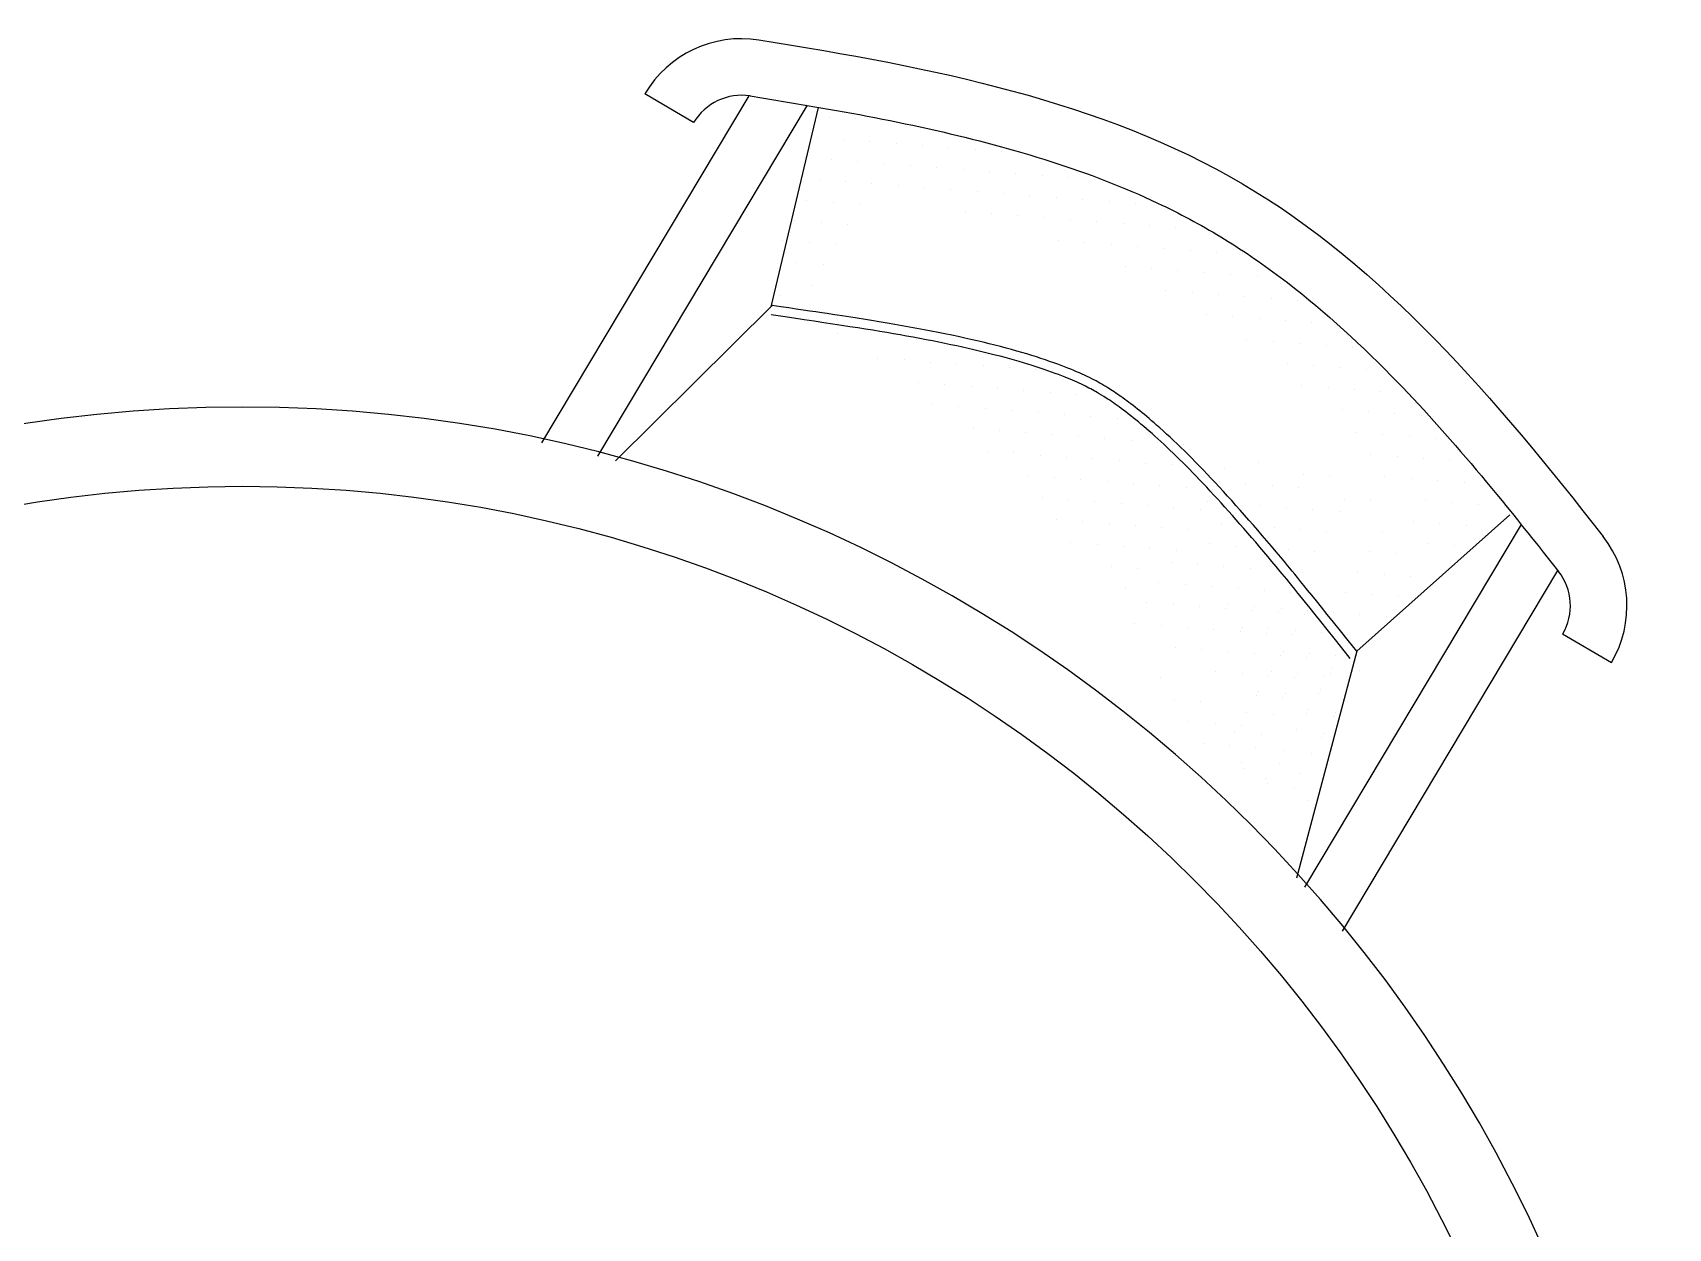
# Model space of a CAD drawing. Extents: x 3694 to 117786, y 20013 to 108631.
# Drawn here: x 28285 to 29332, y 91989 to 92753 of the extents above; entities that cross this region are included whole.
import ezdxf

# ---------------------------------------------------------------- set-up
doc = ezdxf.new("R2010")
doc.units = 0
doc.header["$LTSCALE"] = 1000
doc.header["$MEASUREMENT"] = 0
doc.layers.add('家具', color=253, linetype='Continuous')
doc.layers.add('陈设', color=31, linetype='Continuous', lineweight=5)

# ---------------------------------------------------------------- blocks, each defined once
blk = doc.blocks.new('33')
at = {"layer": '家具'}
for p, q in [((-240933.6, 84660.1, 0), (-241066.2, 84438.1, 0)), ((-240968.9, 84642.9, 0), (-241000.2, 84661.3, 0)), ((-240896.3, 84654, 0), (-241030.3, 84429.6, 0)), ((-240439.6, 84385.9, 0), (-240578.2, 84153.8, 0)), ((-240441.1, 84382.9, 0), (-240441.1, 84382.9, 0)), ((-240416.3, 84356.4, 0), (-240554.1, 84125.7, 0)), ((-240413.1, 84315.9, 0), (-240381.8, 84297.5, 0))]:
    blk.add_line(p, q, dxfattribs=at)
at = {"layer": '家具', "color": 8}
for p, q in [((-240919.4, 84525.1, 0), (-240889, 84652.7, 0)), ((-240918.6, 84525.9, 0), (-241018.9, 84426.5, 0))]:
    blk.add_line(p, q, dxfattribs=at)
at = {"layer": '家具', "color": 8, "linetype": 'Continuous'}
for p, q in [((-240882.2, 84646.5, 0), (-240882.2, 84646.5, 0)), ((-240865.3, 84645.3, 0), (-240865.3, 84645.3, 0)), ((-240848.5, 84644, 0), (-240848.5, 84644, 0)), ((-240890, 84633.6, 0), (-240890, 84633.6, 0)), ((-240873.1, 84632.3, 0), (-240873.1, 84632.3, 0)), ((-240856.2, 84631, 0), (-240856.2, 84631, 0)), ((-240839.4, 84629.8, 0), (-240839.4, 84629.8, 0)), ((-240822.5, 84628.5, 0), (-240822.5, 84628.5, 0)), ((-240805.7, 84627.2, 0), (-240805.7, 84627.2, 0)), ((-240788.8, 84626, 0), (-240788.8, 84626, 0)), ((-240772, 84624.7, 0), (-240772, 84624.7, 0)), ((-240897.7, 84620.6, 0), (-240897.7, 84620.6, 0)), ((-240880.9, 84619.3, 0), (-240880.9, 84619.3, 0)), ((-240864, 84618.1, 0), (-240864, 84618.1, 0)), ((-240847.2, 84616.8, 0), (-240847.2, 84616.8, 0)), ((-240830.3, 84615.5, 0), (-240830.3, 84615.5, 0)), ((-240813.4, 84614.3, 0), (-240813.4, 84614.3, 0)), ((-240888.6, 84606.3, 0), (-240888.6, 84606.3, 0)), ((-240871.8, 84605.1, 0), (-240871.8, 84605.1, 0)), ((-240854.9, 84603.8, 0), (-240854.9, 84603.8, 0)), ((-240796.6, 84613, 0), (-240796.6, 84613, 0)), ((-240779.7, 84611.7, 0), (-240779.7, 84611.7, 0)), ((-240762.9, 84610.5, 0), (-240762.9, 84610.5, 0)), ((-240746, 84609.2, 0), (-240746, 84609.2, 0)), ((-240729.2, 84607.9, 0), (-240729.2, 84607.9, 0)), ((-240712.3, 84606.7, 0), (-240712.3, 84606.7, 0)), ((-240896.4, 84593.4, 0), (-240896.4, 84593.4, 0)), ((-240838.1, 84602.5, 0), (-240838.1, 84602.5, 0)), ((-240821.2, 84601.3, 0), (-240821.2, 84601.3, 0)), ((-240804.4, 84600, 0), (-240804.4, 84600, 0)), ((-240787.5, 84598.7, 0), (-240787.5, 84598.7, 0)), ((-240770.6, 84597.5, 0), (-240770.6, 84597.5, 0)), ((-240753.8, 84596.2, 0), (-240753.8, 84596.2, 0)), ((-240736.9, 84595, 0), (-240736.9, 84595, 0)), ((-240720.1, 84593.7, 0), (-240720.1, 84593.7, 0)), ((-240879.5, 84592.1, 0), (-240879.5, 84592.1, 0)), ((-240862.7, 84590.8, 0), (-240862.7, 84590.8, 0)), ((-240795.3, 84585.8, 0), (-240795.3, 84585.8, 0)), ((-240778.4, 84584.5, 0), (-240778.4, 84584.5, 0)), ((-240761.6, 84583.2, 0), (-240761.6, 84583.2, 0)), ((-240703.2, 84592.4, 0), (-240703.2, 84592.4, 0)), ((-240686.4, 84591.2, 0), (-240686.4, 84591.2, 0)), ((-240669.5, 84589.9, 0), (-240669.5, 84589.9, 0)), ((-240904.1, 84580.4, 0), (-240904.1, 84580.4, 0)), ((-240887.3, 84579.1, 0), (-240887.3, 84579.1, 0)), ((-240870.4, 84577.9, 0), (-240870.4, 84577.9, 0)), ((-240744.7, 84582, 0), (-240744.7, 84582, 0)), ((-240727.8, 84580.7, 0), (-240727.8, 84580.7, 0)), ((-240711, 84579.4, 0), (-240711, 84579.4, 0)), ((-240694.1, 84578.2, 0), (-240694.1, 84578.2, 0)), ((-240677.3, 84576.9, 0), (-240677.3, 84576.9, 0)), ((-240660.4, 84575.6, 0), (-240660.4, 84575.6, 0)), ((-240643.6, 84574.4, 0), (-240643.6, 84574.4, 0)), ((-240911.9, 84567.4, 0), (-240911.9, 84567.4, 0)), ((-240895, 84566.2, 0), (-240895, 84566.2, 0)), ((-240878.2, 84564.9, 0), (-240878.2, 84564.9, 0)), ((-240735.6, 84567.7, 0), (-240735.6, 84567.7, 0)), ((-240718.7, 84566.5, 0), (-240718.7, 84566.5, 0)), ((-240701.9, 84565.2, 0), (-240701.9, 84565.2, 0)), ((-240685, 84563.9, 0), (-240685, 84563.9, 0)), ((-240668.2, 84562.7, 0), (-240668.2, 84562.7, 0)), ((-240902.8, 84553.2, 0), (-240902.8, 84553.2, 0)), ((-240885.9, 84551.9, 0), (-240885.9, 84551.9, 0)), ((-240651.3, 84561.4, 0), (-240651.3, 84561.4, 0)), ((-240634.5, 84560.1, 0), (-240634.5, 84560.1, 0)), ((-240617.6, 84558.9, 0), (-240617.6, 84558.9, 0)), ((-240692.8, 84551, 0), (-240692.8, 84551, 0)), ((-240675.9, 84549.7, 0), (-240675.9, 84549.7, 0)), ((-240659.1, 84548.4, 0), (-240659.1, 84548.4, 0)), ((-240642.2, 84547.2, 0), (-240642.2, 84547.2, 0)), ((-240625.4, 84545.9, 0), (-240625.4, 84545.9, 0)), ((-240608.5, 84544.6, 0), (-240608.5, 84544.6, 0)), ((-240913.7, 84532.4, 0), (-240913.7, 84532.4, 0)), ((-240893.7, 84538.9, 0), (-240893.7, 84538.9, 0)), ((-240666.9, 84535.5, 0), (-240666.9, 84535.5, 0)), ((-240650, 84534.2, 0), (-240650, 84534.2, 0)), ((-240633.1, 84532.9, 0), (-240633.1, 84532.9, 0)), ((-240616.3, 84531.7, 0), (-240616.3, 84531.7, 0)), ((-240599.4, 84530.4, 0), (-240599.4, 84530.4, 0)), ((-240640.9, 84519.9, 0), (-240640.9, 84519.9, 0)), ((-240582.6, 84529.1, 0), (-240582.6, 84529.1, 0)), ((-240921.5, 84519.4, 0), (-240921.5, 84519.4, 0)), ((-240624, 84518.7, 0), (-240624, 84518.7, 0)), ((-240607.2, 84517.4, 0), (-240607.2, 84517.4, 0)), ((-240590.3, 84516.1, 0), (-240590.3, 84516.1, 0)), ((-240573.5, 84514.9, 0), (-240573.5, 84514.9, 0)), ((-240877, 84507.8, 0), (-240877, 84507.8, 0)), ((-240826.5, 84504, 0), (-240826.5, 84504, 0)), ((-240809.6, 84502.8, 0), (-240809.6, 84502.8, 0)), ((-240615, 84504.4, 0), (-240615, 84504.4, 0)), ((-240598.1, 84503.2, 0), (-240598.1, 84503.2, 0)), ((-240581.2, 84501.9, 0), (-240581.2, 84501.9, 0)), ((-240564.4, 84500.6, 0), (-240564.4, 84500.6, 0)), ((-240547.5, 84499.4, 0), (-240547.5, 84499.4, 0)), ((-240851.1, 84492.3, 0), (-240851.1, 84492.3, 0)), ((-240834.2, 84491.1, 0), (-240834.2, 84491.1, 0)), ((-240817.4, 84489.8, 0), (-240817.4, 84489.8, 0)), ((-240800.5, 84488.5, 0), (-240800.5, 84488.5, 0)), ((-240589, 84488.9, 0), (-240589, 84488.9, 0)), ((-240783.7, 84487.3, 0), (-240783.7, 84487.3, 0)), ((-240766.8, 84486, 0), (-240766.8, 84486, 0)), ((-240750, 84484.7, 0), (-240750, 84484.7, 0)), ((-240733.1, 84483.5, 0), (-240733.1, 84483.5, 0)), ((-240572.2, 84487.7, 0), (-240572.2, 84487.7, 0)), ((-240555.3, 84486.4, 0), (-240555.3, 84486.4, 0)), ((-240538.4, 84485.1, 0), (-240538.4, 84485.1, 0)), ((-240825.1, 84476.8, 0), (-240825.1, 84476.8, 0)), ((-240808.3, 84475.6, 0), (-240808.3, 84475.6, 0)), ((-240791.4, 84474.3, 0), (-240791.4, 84474.3, 0)), ((-240774.6, 84473, 0), (-240774.6, 84473, 0)), ((-240757.7, 84471.8, 0), (-240757.7, 84471.8, 0)), ((-240740.9, 84470.5, 0), (-240740.9, 84470.5, 0)), ((-240724, 84469.2, 0), (-240724, 84469.2, 0)), ((-240707.2, 84468, 0), (-240707.2, 84468, 0)), ((-240579.9, 84474.7, 0), (-240579.9, 84474.7, 0)), ((-240563.1, 84473.4, 0), (-240563.1, 84473.4, 0)), ((-240546.2, 84472.2, 0), (-240546.2, 84472.2, 0)), ((-240529.3, 84470.9, 0), (-240529.3, 84470.9, 0)), ((-240512.5, 84469.6, 0), (-240512.5, 84469.6, 0)), ((-240816, 84462.6, 0), (-240816, 84462.6, 0)), ((-240799.2, 84461.3, 0), (-240799.2, 84461.3, 0)), ((-240782.3, 84460.1, 0), (-240782.3, 84460.1, 0)), ((-240765.5, 84458.8, 0), (-240765.5, 84458.8, 0)), ((-240748.6, 84457.5, 0), (-240748.6, 84457.5, 0)), ((-240554, 84459.2, 0), (-240554, 84459.2, 0)), ((-240537.1, 84457.9, 0), (-240537.1, 84457.9, 0)), ((-240790.1, 84447.1, 0), (-240790.1, 84447.1, 0)), ((-240731.8, 84456.3, 0), (-240731.8, 84456.3, 0)), ((-240714.9, 84455, 0), (-240714.9, 84455, 0)), ((-240698.1, 84453.7, 0), (-240698.1, 84453.7, 0)), ((-240681.2, 84452.5, 0), (-240681.2, 84452.5, 0)), ((-240520.3, 84456.7, 0), (-240520.3, 84456.7, 0)), ((-240503.4, 84455.4, 0), (-240503.4, 84455.4, 0)), ((-240773.2, 84445.8, 0), (-240773.2, 84445.8, 0)), ((-240756.4, 84444.6, 0), (-240756.4, 84444.6, 0)), ((-240739.5, 84443.3, 0), (-240739.5, 84443.3, 0)), ((-240722.7, 84442, 0), (-240722.7, 84442, 0)), ((-240705.8, 84440.8, 0), (-240705.8, 84440.8, 0)), ((-240689, 84439.5, 0), (-240689, 84439.5, 0)), ((-240672.1, 84438.2, 0), (-240672.1, 84438.2, 0)), ((-240655.3, 84437, 0), (-240655.3, 84437, 0)), ((-240544.9, 84444.9, 0), (-240544.9, 84444.9, 0)), ((-240528, 84443.7, 0), (-240528, 84443.7, 0)), ((-240511.2, 84442.4, 0), (-240511.2, 84442.4, 0)), ((-240494.3, 84441.1, 0), (-240494.3, 84441.1, 0)), ((-240781, 84432.8, 0), (-240781, 84432.8, 0)), ((-240764.1, 84431.6, 0), (-240764.1, 84431.6, 0)), ((-240747.3, 84430.3, 0), (-240747.3, 84430.3, 0)), ((-240730.4, 84429, 0), (-240730.4, 84429, 0)), ((-240713.6, 84427.8, 0), (-240713.6, 84427.8, 0)), ((-240696.7, 84426.5, 0), (-240696.7, 84426.5, 0)), ((-240535.8, 84430.7, 0), (-240535.8, 84430.7, 0)), ((-240518.9, 84429.4, 0), (-240518.9, 84429.4, 0)), ((-240502.1, 84428.2, 0), (-240502.1, 84428.2, 0)), ((-240485.2, 84426.9, 0), (-240485.2, 84426.9, 0)), ((-240755, 84417.3, 0), (-240755, 84417.3, 0)), ((-240738.2, 84416.1, 0), (-240738.2, 84416.1, 0)), ((-240679.9, 84425.2, 0), (-240679.9, 84425.2, 0)), ((-240663, 84424, 0), (-240663, 84424, 0)), ((-240629.3, 84421.4, 0), (-240629.3, 84421.4, 0)), ((-240607.9, 84425.3, 0), (-240607.9, 84425.3, 0)), ((-240578.8, 84417.6, 0), (-240578.8, 84417.6, 0)), ((-240561.9, 84416.4, 0), (-240561.9, 84416.4, 0)), ((-240526.7, 84416.5, 0), (-240526.7, 84416.5, 0)), ((-240721.3, 84414.8, 0), (-240721.3, 84414.8, 0)), ((-240704.5, 84413.5, 0), (-240704.5, 84413.5, 0)), ((-240687.6, 84412.3, 0), (-240687.6, 84412.3, 0)), ((-240670.8, 84411, 0), (-240670.8, 84411, 0)), ((-240653.9, 84409.7, 0), (-240653.9, 84409.7, 0)), ((-240637.1, 84408.5, 0), (-240637.1, 84408.5, 0)), ((-240632.5, 84413.6, 0), (-240632.5, 84413.6, 0)), ((-240615.7, 84412.3, 0), (-240615.7, 84412.3, 0)), ((-240598.8, 84411.1, 0), (-240598.8, 84411.1, 0)), ((-240582, 84409.8, 0), (-240582, 84409.8, 0)), ((-240509.8, 84415.2, 0), (-240509.8, 84415.2, 0)), ((-240493, 84413.9, 0), (-240493, 84413.9, 0)), ((-240476.1, 84412.7, 0), (-240476.1, 84412.7, 0)), ((-240745.9, 84403.1, 0), (-240745.9, 84403.1, 0)), ((-240729.1, 84401.8, 0), (-240729.1, 84401.8, 0)), ((-240712.2, 84400.6, 0), (-240712.2, 84400.6, 0)), ((-240695.4, 84399.3, 0), (-240695.4, 84399.3, 0)), ((-240678.5, 84398, 0), (-240678.5, 84398, 0)), ((-240661.7, 84396.8, 0), (-240661.7, 84396.8, 0)), ((-240644.8, 84395.5, 0), (-240644.8, 84395.5, 0)), ((-240640.3, 84400.6, 0), (-240640.3, 84400.6, 0)), ((-240606.6, 84398.1, 0), (-240606.6, 84398.1, 0)), ((-240589.7, 84396.8, 0), (-240589.7, 84396.8, 0)), ((-240572.9, 84395.6, 0), (-240572.9, 84395.6, 0)), ((-240552.8, 84402.1, 0), (-240552.8, 84402.1, 0)), ((-240536, 84400.9, 0), (-240536, 84400.9, 0)), ((-240500.7, 84401, 0), (-240500.7, 84401, 0)), ((-240483.9, 84399.7, 0), (-240483.9, 84399.7, 0)), ((-240467, 84398.4, 0), (-240467, 84398.4, 0)), ((-240450.2, 84397.2, 0), (-240450.2, 84397.2, 0)), ((-240736.8, 84388.9, 0), (-240736.8, 84388.9, 0)), ((-240720, 84387.6, 0), (-240720, 84387.6, 0)), ((-240703.1, 84386.3, 0), (-240703.1, 84386.3, 0)), ((-240686.3, 84385.1, 0), (-240686.3, 84385.1, 0)), ((-240631.2, 84386.4, 0), (-240631.2, 84386.4, 0)), ((-240556, 84394.3, 0), (-240556, 84394.3, 0)), ((-240544.8, 84304.8, 0), (-240446.8, 84392, 0)), ((-240508.5, 84388, 0), (-240508.5, 84388, 0)), ((-240491.6, 84386.7, 0), (-240491.6, 84386.7, 0)), ((-240474.8, 84385.4, 0), (-240474.8, 84385.4, 0)), ((-240457.9, 84384.2, 0), (-240457.9, 84384.2, 0)), ((-240727.8, 84374.6, 0), (-240727.8, 84374.6, 0)), ((-240669.4, 84383.8, 0), (-240669.4, 84383.8, 0)), ((-240652.6, 84382.5, 0), (-240652.6, 84382.5, 0)), ((-240638.9, 84373.4, 0), (-240638.9, 84373.4, 0)), ((-240597.5, 84383.9, 0), (-240597.5, 84383.9, 0)), ((-240580.6, 84382.6, 0), (-240580.6, 84382.6, 0)), ((-240563.8, 84381.3, 0), (-240563.8, 84381.3, 0)), ((-240528.5, 84381.4, 0), (-240528.5, 84381.4, 0)), ((-240499.4, 84373.7, 0), (-240499.4, 84373.7, 0)), ((-240710.9, 84373.3, 0), (-240710.9, 84373.3, 0)), ((-240694, 84372.1, 0), (-240694, 84372.1, 0)), ((-240677.2, 84370.8, 0), (-240677.2, 84370.8, 0)), ((-240660.3, 84369.5, 0), (-240660.3, 84369.5, 0)), ((-240622.1, 84372.1, 0), (-240622.1, 84372.1, 0)), ((-240588.4, 84369.6, 0), (-240588.4, 84369.6, 0)), ((-240571.5, 84368.3, 0), (-240571.5, 84368.3, 0)), ((-240536.3, 84368.4, 0), (-240536.3, 84368.4, 0)), ((-240519.4, 84367.2, 0), (-240519.4, 84367.2, 0)), ((-240482.5, 84372.5, 0), (-240482.5, 84372.5, 0)), ((-240701.8, 84359.1, 0), (-240701.8, 84359.1, 0)), ((-240685, 84357.8, 0), (-240685, 84357.8, 0)), ((-240663.5, 84361.7, 0), (-240663.5, 84361.7, 0)), ((-240646.7, 84360.4, 0), (-240646.7, 84360.4, 0)), ((-240629.8, 84359.2, 0), (-240629.8, 84359.2, 0)), ((-240613, 84357.9, 0), (-240613, 84357.9, 0)), ((-240596.1, 84356.6, 0), (-240596.1, 84356.6, 0)), ((-240579.3, 84355.4, 0), (-240579.3, 84355.4, 0)), ((-240544, 84355.5, 0), (-240544, 84355.5, 0)), ((-240527.2, 84354.2, 0), (-240527.2, 84354.2, 0)), ((-240510.3, 84352.9, 0), (-240510.3, 84352.9, 0)), ((-240510.3, 84352.9, 0), (-240510.3, 84352.9, 0)), ((-240692.7, 84344.9, 0), (-240692.7, 84344.9, 0)), ((-240671.3, 84348.7, 0), (-240671.3, 84348.7, 0)), ((-240654.4, 84347.5, 0), (-240654.4, 84347.5, 0)), ((-240637.6, 84346.2, 0), (-240637.6, 84346.2, 0)), ((-240620.7, 84344.9, 0), (-240620.7, 84344.9, 0)), ((-240603.9, 84343.7, 0), (-240603.9, 84343.7, 0)), ((-240587, 84342.4, 0), (-240587, 84342.4, 0)), ((-240551.8, 84342.5, 0), (-240551.8, 84342.5, 0)), ((-240551.8, 84342.5, 0), (-240551.8, 84342.5, 0)), ((-240679, 84335.8, 0), (-240679, 84335.8, 0)), ((-240662.2, 84334.5, 0), (-240662.2, 84334.5, 0)), ((-240645.3, 84333.2, 0), (-240645.3, 84333.2, 0)), ((-240628.5, 84332, 0), (-240628.5, 84332, 0)), ((-240626.9, 84334.6, 0), (-240626.9, 84334.6, 0)), ((-240610.1, 84333.3, 0), (-240610.1, 84333.3, 0)), ((-240593.2, 84332, 0), (-240593.2, 84332, 0)), ((-240534.9, 84341.2, 0), (-240534.9, 84341.2, 0)), ((-240534.9, 84341.2, 0), (-240534.9, 84341.2, 0)), ((-240518.1, 84339.9, 0), (-240518.1, 84339.9, 0)), ((-240518.1, 84339.9, 0), (-240518.1, 84339.9, 0)), ((-240686.8, 84322.8, 0), (-240686.8, 84322.8, 0)), ((-240669.9, 84321.5, 0), (-240669.9, 84321.5, 0)), ((-240611.6, 84330.7, 0), (-240611.6, 84330.7, 0)), ((-240594.8, 84329.4, 0), (-240594.8, 84329.4, 0)), ((-240577.9, 84328.2, 0), (-240577.9, 84328.2, 0)), ((-240576.4, 84330.8, 0), (-240576.4, 84330.8, 0)), ((-240559.5, 84329.5, 0), (-240559.5, 84329.5, 0)), ((-240559.5, 84329.5, 0), (-240559.5, 84329.5, 0)), ((-240542.7, 84328.2, 0), (-240542.7, 84328.2, 0)), ((-240542.7, 84328.2, 0), (-240542.7, 84328.2, 0)), ((-240525.8, 84327, 0), (-240525.8, 84327, 0)), ((-240525.8, 84327, 0), (-240525.8, 84327, 0)), ((-240653.1, 84320.2, 0), (-240653.1, 84320.2, 0)), ((-240636.2, 84319, 0), (-240636.2, 84319, 0)), ((-240619.4, 84317.7, 0), (-240619.4, 84317.7, 0)), ((-240617.8, 84320.3, 0), (-240617.8, 84320.3, 0)), ((-240602.5, 84316.4, 0), (-240602.5, 84316.4, 0)), ((-240601, 84319.1, 0), (-240601, 84319.1, 0)), ((-240585.7, 84315.2, 0), (-240585.7, 84315.2, 0)), ((-240584.1, 84317.8, 0), (-240584.1, 84317.8, 0)), ((-240567.3, 84316.5, 0), (-240567.3, 84316.5, 0)), ((-240567.3, 84316.5, 0), (-240567.3, 84316.5, 0)), ((-240550.4, 84315.3, 0), (-240550.4, 84315.3, 0)), ((-240550.4, 84315.3, 0), (-240550.4, 84315.3, 0)), ((-240660.8, 84307.3, 0), (-240660.8, 84307.3, 0)), ((-240644, 84306, 0), (-240644, 84306, 0)), ((-240627.1, 84304.7, 0), (-240627.1, 84304.7, 0)), ((-240610.3, 84303.5, 0), (-240610.3, 84303.5, 0)), ((-240593.4, 84302.2, 0), (-240593.4, 84302.2, 0)), ((-240591.9, 84304.8, 0), (-240591.9, 84304.8, 0)), ((-240544.8, 84304.8, 0), (-240583.4, 84159.6, 0)), ((-240576.6, 84300.9, 0), (-240576.6, 84300.9, 0)), ((-240575, 84303.6, 0), (-240575, 84303.6, 0)), ((-240575, 84303.6, 0), (-240575, 84303.6, 0)), ((-240558.2, 84302.3, 0), (-240558.2, 84302.3, 0)), ((-240558.2, 84302.3, 0), (-240558.2, 84302.3, 0)), ((-240634.9, 84291.8, 0), (-240634.9, 84291.8, 0)), ((-240618, 84290.5, 0), (-240618, 84290.5, 0)), ((-240599.6, 84291.8, 0), (-240599.6, 84291.8, 0)), ((-240582.8, 84290.6, 0), (-240582.8, 84290.6, 0)), ((-240582.8, 84290.6, 0), (-240582.8, 84290.6, 0)), ((-240561.6, 84290.8, 0), (-240561.6, 84290.8, 0)), ((-240560.1, 84293.5, 0), (-240560.1, 84293.5, 0)), ((-240560.1, 84293.5, 0), (-240560.1, 84293.5, 0)), ((-240543.2, 84292.2, 0), (-240543.2, 84292.2, 0)), ((-240670.3, 84288.3, 0), (-240670.3, 84288.3, 0)), ((-240601.2, 84289.2, 0), (-240601.2, 84289.2, 0)), ((-240584.3, 84288, 0), (-240584.3, 84288, 0)), ((-240567.8, 84280.5, 0), (-240567.8, 84280.5, 0)), ((-240567.8, 84280.5, 0), (-240567.8, 84280.5, 0)), ((-240565.9, 84289.3, 0), (-240565.9, 84289.3, 0)), ((-240565.9, 84289.3, 0), (-240565.9, 84289.3, 0)), ((-240661.2, 84274.1, 0), (-240661.2, 84274.1, 0)), ((-240644.4, 84272.8, 0), (-240644.4, 84272.8, 0)), ((-240608.9, 84276.3, 0), (-240608.9, 84276.3, 0)), ((-240607.4, 84278.9, 0), (-240607.4, 84278.9, 0)), ((-240592.1, 84275, 0), (-240592.1, 84275, 0)), ((-240590.5, 84277.6, 0), (-240590.5, 84277.6, 0)), ((-240590.5, 84277.6, 0), (-240590.5, 84277.6, 0)), ((-240569.4, 84277.9, 0), (-240569.4, 84277.9, 0)), ((-240551, 84279.2, 0), (-240551, 84279.2, 0)), ((-240551, 84279.2, 0), (-240551, 84279.2, 0)), ((-240652.1, 84259.8, 0), (-240652.1, 84259.8, 0)), ((-240635.3, 84258.6, 0), (-240635.3, 84258.6, 0)), ((-240615.1, 84265.9, 0), (-240615.1, 84265.9, 0)), ((-240598.3, 84264.6, 0), (-240598.3, 84264.6, 0)), ((-240598.3, 84264.6, 0), (-240598.3, 84264.6, 0)), ((-240577.2, 84264.9, 0), (-240577.2, 84264.9, 0)), ((-240575.6, 84267.5, 0), (-240575.6, 84267.5, 0)), ((-240575.6, 84267.5, 0), (-240575.6, 84267.5, 0)), ((-240559.8, 84262.8, 0), (-240559.8, 84262.8, 0)), ((-240558.2, 84265.4, 0), (-240558.2, 84265.4, 0)), ((-240558.2, 84265.4, 0), (-240558.2, 84265.4, 0)), ((-240622.9, 84252.9, 0), (-240622.9, 84252.9, 0)), ((-240618.4, 84257.3, 0), (-240618.4, 84257.3, 0)), ((-240606, 84251.7, 0), (-240606, 84251.7, 0)), ((-240606, 84251.7, 0), (-240606, 84251.7, 0)), ((-240583.3, 84254.5, 0), (-240583.3, 84254.5, 0)), ((-240583.3, 84254.5, 0), (-240583.3, 84254.5, 0)), ((-240567.5, 84249.8, 0), (-240567.5, 84249.8, 0)), ((-240566, 84252.4, 0), (-240566, 84252.4, 0)), ((-240566, 84252.4, 0), (-240566, 84252.4, 0)), ((-240643, 84245.6, 0), (-240643, 84245.6, 0)), ((-240626.2, 84244.3, 0), (-240626.2, 84244.3, 0)), ((-240609.3, 84243.1, 0), (-240609.3, 84243.1, 0)), ((-240591.1, 84241.6, 0), (-240591.1, 84241.6, 0)), ((-240591.1, 84241.6, 0), (-240591.1, 84241.6, 0)), ((-240573.7, 84239.4, 0), (-240573.7, 84239.4, 0)), ((-240573.7, 84239.4, 0), (-240573.7, 84239.4, 0)), ((-240618.4, 84233.6, 0), (-240618.4, 84233.6, 0)), ((-240617.1, 84230.1, 0), (-240617.1, 84230.1, 0)), ((-240594.4, 84233, 0), (-240594.4, 84233, 0)), ((-240603.4, 84223.5, 0), (-240603.4, 84223.5, 0)), ((-240602.1, 84220, 0), (-240602.1, 84220, 0)), ((-240584.7, 84217.9, 0), (-240584.7, 84217.9, 0)), ((-240581.5, 84226.5, 0), (-240581.5, 84226.5, 0)), ((-240581.5, 84226.5, 0), (-240581.5, 84226.5, 0)), ((-240576.5, 84209.5, 0), (-240576.5, 84209.5, 0)), ((-240576.5, 84209.5, 0), (-240576.5, 84209.5, 0))]:
    blk.add_line(p, q, dxfattribs=at)
at = {"layer": '家具'}
for centre, major_axis, start_param, end_param in [((-240938.3, 84624.9, 0), (0.1, 71.7), -0.155187, 1.040656), ((-240938.3, 84624.9, 0), (25.1, 25.1), 0.628559, 1.824402), ((-241257.3, 83549.2, 0), (0, 911.8), -1.570744, 4.712441), ((-241257.3, 83549.2, 0), (-0.2, 861.1), 4.712121448706391, 10.99530675588598), ((-240443.6, 84333.9, 0), (-0.1, 71.7), 4.179504, 5.375346), ((-240443.6, 84333.9, 0), (25.1, 25.1), 4.965994, 6.161837)]:
    blk.add_ellipse(centre, major_axis=major_axis, ratio=1, start_param=start_param, end_param=end_param, dxfattribs=at)
blk.add_open_spline([(-240927.1, 84695.8, 0), (-240816.3, 84678.3, 0), (-240599.3, 84635.2, 0), (-240456.3, 84466.5, 0), (-240387.1, 84378.1, 0)], degree=3, dxfattribs=at)
blk.add_open_spline([(-240932.8, 84660, 0), (-240919.3, 84657.8, 0), (-240905.9, 84655.6, 0), (-240865.9, 84648.8, 0), (-240839.8, 84643.8, 0), (-240763.4, 84626.5, 0), (-240715.4, 84611.9, 0), (-240658.2, 84584.9, 0), (-240644.7, 84577.7, 0), (-240618.8, 84562, 0), (-240606.1, 84553.4, 0), (-240569, 84525.5, 0), (-240545.4, 84504.2, 0), (-240485.6, 84443.2, 0), (-240450.6, 84400.3, 0), (-240415.7, 84355.7, 0)], degree=3, knots=[1.967752, 1.967752, 1.967752, 1.967752, 3.633402, 3.633402, 6.964702, 6.964702, 13.627303, 13.627303, 15.767216, 15.767216, 17.90713, 17.90713, 22.186958, 22.186958, 29.080597, 29.080597, 29.080597, 29.080597], dxfattribs=at)
at = {"layer": '家具', "color": 8, "linetype": 'Continuous'}
for points, knots in [([(-240548.9, 84300.2, 0), (-240579.3, 84338.3, 0), (-240586.6, 84347.3, 0), (-240608, 84373, 0), (-240621.4, 84388.6, 0), (-240646.3, 84415.8, 0), (-240657.8, 84427.5, 0), (-240678.5, 84446.8, 0), (-240687.7, 84454.4, 0), (-240698.9, 84462.7, 0), (-240702.1, 84464.9, 0), (-240707.1, 84468.1, 0), (-240709, 84469.3, 0), (-240712.1, 84471.1, 0), (-240713.4, 84471.8, 0), (-240716.4, 84473.3, 0), (-240717.9, 84474.1, 0), (-240723, 84476.6, 0), (-240726.9, 84478.3, 0), (-240742, 84484.4, 0), (-240755.9, 84489, 0), (-240789.9, 84497.9, 0), (-240809.9, 84502.3, 0), (-240854.5, 84510.3, 0), (-240878.7, 84514, 0), (-240919.4, 84519.9, 0)], [1.967752, 1.967752, 1.967752, 1.967752, 3.538043, 3.538043, 6.678626, 6.678626, 9.819208, 9.819208, 12.95979, 12.95979, 14.380859, 14.380859, 15.394029, 15.394029, 16.139297, 16.139297, 16.884565, 16.884565, 18.375102, 18.375102, 21.995622, 21.995622, 25.616142, 25.616142, 29.080597, 29.080597, 29.080597, 29.080597]), ([(-240544.8, 84304.8, 0), (-240575.2, 84342.8, 0), (-240582.9, 84352.3, 0), (-240606.5, 84380.6, 0), (-240621.5, 84397.9, 0), (-240649, 84427.4, 0), (-240661.7, 84439.7, 0), (-240681.4, 84457.1, 0), (-240689.1, 84463.1, 0), (-240698.6, 84469.8, 0), (-240701.4, 84471.7, 0), (-240705.7, 84474.4, 0), (-240707.4, 84475.4, 0), (-240712.2, 84478.1, 0), (-240716, 84480, 0), (-240724.9, 84484.1, 0), (-240730.1, 84486.2, 0), (-240749.4, 84493.3, 0), (-240766.7, 84498.5, 0), (-240808.4, 84508.2, 0), (-240832.9, 84512.8, 0), (-240874.2, 84519.4, 0), (-240888.8, 84521.5, 0), (-240918.6, 84525.9, 0)], [1.978532, 1.978532, 1.978532, 1.978532, 3.634766, 3.634766, 7.177887, 7.177887, 10.721007, 10.721007, 13.47295, 13.47295, 14.744189, 14.744189, 15.613422, 15.613422, 17.351888, 17.351888, 19.090353, 19.090353, 23.076789, 23.076789, 27.063224, 27.063224, 29.080597, 29.080597, 29.080597, 29.080597])]:
    blk.add_open_spline(points, degree=3, knots=knots, dxfattribs=at)

msp = doc.modelspace()

# ---------------------------------------------------------------- block references
at = {"layer": '陈设'}
msp.add_blockref('33', (269677.1, 8053, 0), dxfattribs=at)

doc.saveas('drawing.dxf')
